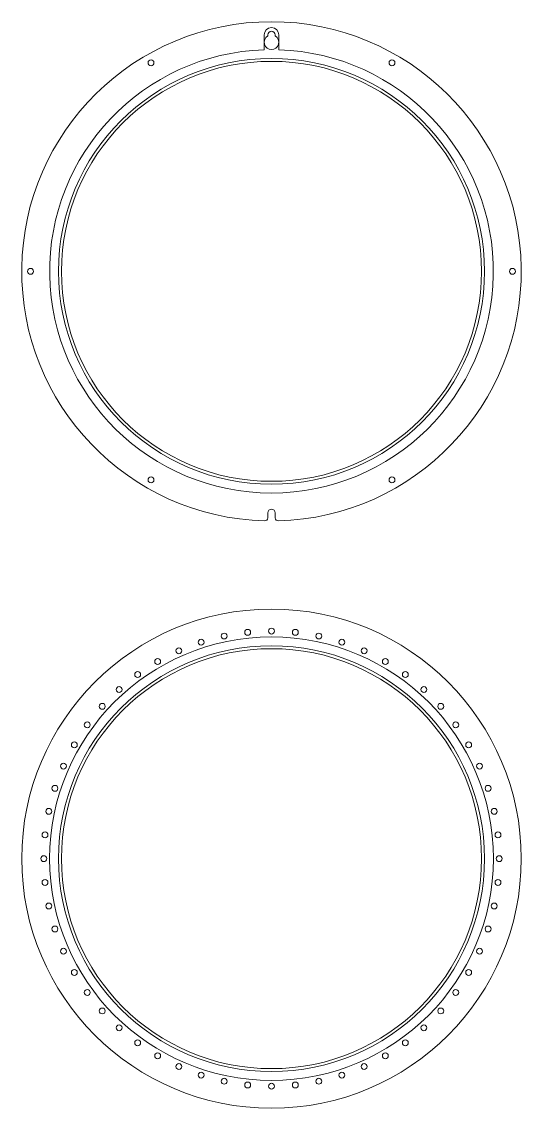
# Model space of a CAD drawing. Header units: millimetres. Extents: x 30 to 770, y 30 to 770.
# Drawn here: x 430 to 770, y 30 to 770 of the extents above; entities that cross this region are included whole.
import ezdxf

# ---------------------------------------------------------------- set-up
doc = ezdxf.new("R2010")
doc.units = ezdxf.units.MM
for name, color, linetype, lineweight in [('cutout', 3, 'CONTINUOUS', 0), ('Drill', 180, 'CONTINUOUS', 0), ('pocket', 5, 'CONTINUOUS', 0)]:
    doc.layers.add(name, color=color, linetype=linetype, lineweight=lineweight)

msp = doc.modelspace()

# ---------------------------------------------------------------- linework, layer by layer
at = {"layer": 'cutout'}
for p, q in [((597.5, 761), (597.5, 760.33)), ((602.5, 761), (602.5, 760.33)), ((597.5, 435.5), (597.5, 432.06)), ((602.5, 435.5), (602.5, 432.06))]:
    msp.add_line(p, q, dxfattribs=at)
for centre, radius in [((600, 600), 145), ((600, 200), 170), ((600, 200), 145)]:
    msp.add_circle(centre, radius, dxfattribs=at)
for centre, radius, start, end in [((600, 600), 170, 271.53489, 268.46511), ((600, 761), 2.5, 0, 180), ((600, 756), 5, 120, 60), ((600, 435.5), 2.5, 0, 180), ((595.5, 432.06), 2, 268.46511, 0), ((604.5, 432.06), 2, 180, 271.53489)]:
    msp.add_arc(centre, radius, start, end, dxfattribs=at)
at = {"layer": 'Drill'}
for centre in [(518, 742.03), (682, 742.03), (436, 600), (764, 600), (518, 457.97), (682, 457.97), (583.8, 354.15), (600, 355), (616.2, 354.15), (552.1, 347.41), (567.77, 351.61), (632.23, 351.61), (647.9, 347.41), (536.96, 341.6), (663.04, 341.6), (522.5, 334.23), (677.5, 334.23), (508.89, 325.4), (691.11, 325.4), (496.28, 315.19), (703.72, 315.19), (484.81, 303.72), (715.19, 303.72), (474.6, 291.11), (725.4, 291.11), (465.77, 277.5), (734.23, 277.5), (458.4, 263.04), (741.6, 263.04), (452.59, 247.9), (747.41, 247.9), (448.39, 232.23), (751.61, 232.23), (445.85, 216.2), (754.15, 216.2), (445, 200), (755, 200), (445.85, 183.8), (754.15, 183.8), (448.39, 167.77), (751.61, 167.77), (452.59, 152.1), (747.41, 152.1), (458.4, 136.96), (741.6, 136.96), (465.77, 122.5), (734.23, 122.5), (474.6, 108.89), (725.4, 108.89), (484.81, 96.28), (715.19, 96.28), (496.28, 84.81), (703.72, 84.81), (508.89, 74.6), (691.11, 74.6), (522.5, 65.77), (677.5, 65.77), (536.96, 58.4), (663.04, 58.4), (552.1, 52.59), (647.9, 52.59), (567.77, 48.39), (583.8, 45.85), (600, 45), (616.2, 45.85), (632.23, 48.39)]:
    msp.add_circle(centre, 2, dxfattribs=at)
at = {"layer": 'pocket'}
for p, q in [((595, 761), (595, 750.92)), ((605, 761), (605, 750.92))]:
    msp.add_line(p, q, dxfattribs=at)
for centre in [(600, 600), (600, 200)]:
    msp.add_circle(centre, 143, dxfattribs=at)
at = {"layer": 'pocket', "color": 5}
msp.add_circle((600, 200), 151, dxfattribs=at)
at = {"layer": 'pocket'}
for centre, radius, start, end in [((600, 761), 5, 0, 180), ((600, 600), 151, 91.89756, 88.10244)]:
    msp.add_arc(centre, radius, start, end, dxfattribs=at)

doc.saveas('drawing.dxf')
